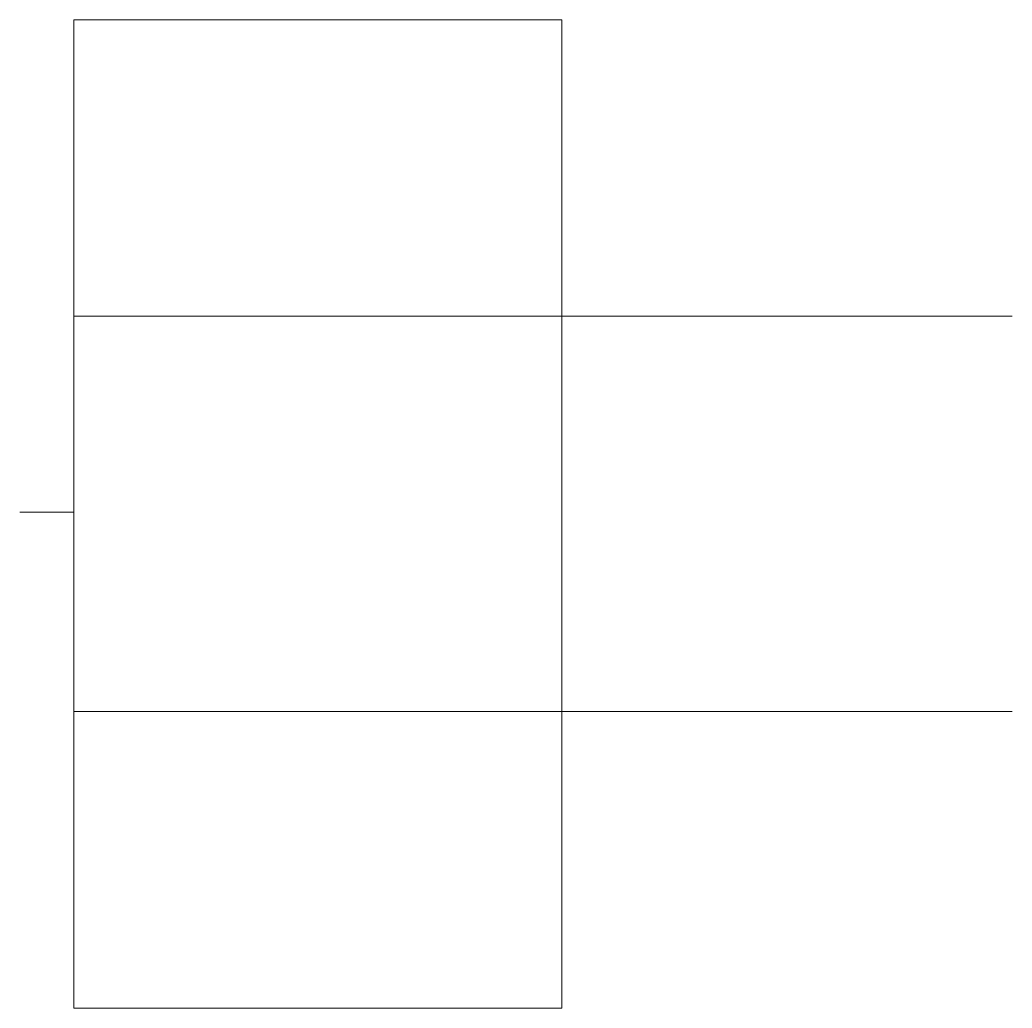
# Model space of a CAD drawing. Header units: inches. Extents: x 167.65 to 171.59, y -41.35 to -37.43.
import ezdxf

# ---------------------------------------------------------------- set-up
doc = ezdxf.new("R2010")
doc.units = ezdxf.units.IN
doc.header["$MEASUREMENT"] = 0
doc.layers.add('03-electrical-2nd-floor', color=6, linetype='Continuous', lineweight=9)

msp = doc.modelspace()

# ---------------------------------------------------------------- linework, layer by layer
at = {"layer": '03-electrical-2nd-floor'}
for p, q in [((167.8688, -37.426), (169.8063, -37.426)), ((169.8063, -37.426), (167.8688, -37.426)), ((167.8688, -37.426), (167.8688, -41.3482)), ((169.8063, -37.426), (169.8063, -41.3482)), ((171.5936, -38.6026), (167.8688, -38.6026)), ((171.5936, -38.6026), (167.8688, -38.6026)), ((167.654, -39.3795), (167.8688, -39.3795)), ((171.5936, -40.1715), (167.8688, -40.1715)), ((167.8688, -41.3482), (169.8063, -41.3482))]:
    msp.add_line(p, q, dxfattribs=at)

doc.saveas('drawing.dxf')
